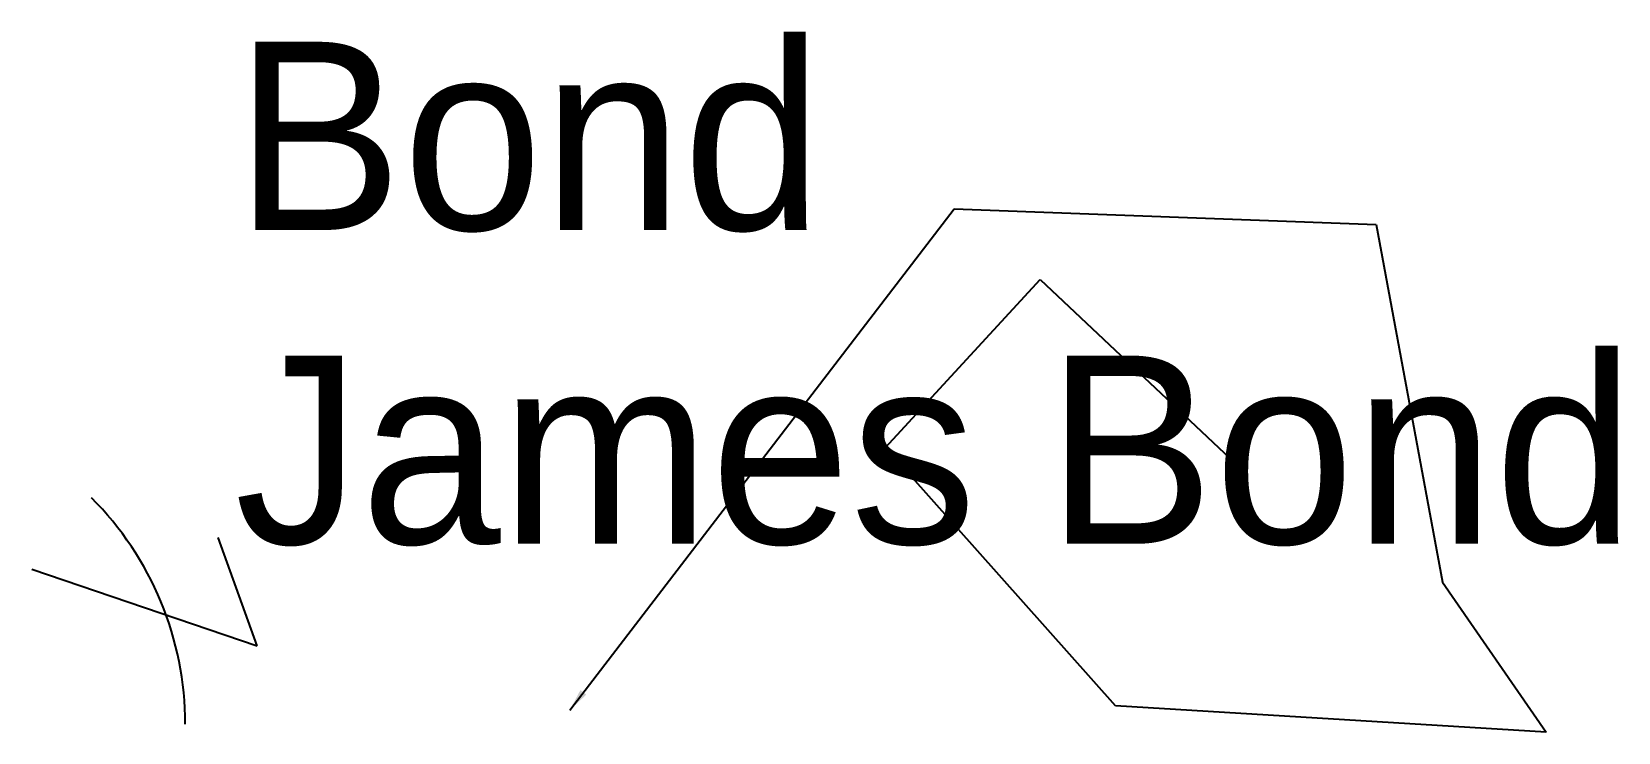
# Model space of a CAD drawing. Header units: metres. Extents: x 382 to 558, y 12 to 90.
import ezdxf

# ---------------------------------------------------------------- set-up
doc = ezdxf.new("R2010")
doc.units = ezdxf.units.M
doc.layers.get('0').update_dxf_attribs({"linetype": 'CONTINUOUS'})
doc.dimstyles.get("Standard").update_dxf_attribs({"dimtxt": 2.5, "dimasz": 2.5, "dimexe": 1.25, "dimexo": 0.625, "dimtad": 1, "dimtxsty": 'Standard', "dimcen": 2.5, "dimadec": 0, "dimazin": 0, "dimtfac": 1, "dimtmove": 0, "dimatfit": 3, "dimfxl": 1, "dimarcsym": 0})

msp = doc.modelspace()

# ---------------------------------------------------------------- linework, layer by layer
at = {"color": 120}
msp.add_line((406.63, 21.46), (402.3, 33.55), dxfattribs=at)
at = {"color": 20}
msp.add_line((381.5, 30.02), (406.63, 21.46), dxfattribs=at)
at = {"color": 35}
msp.add_arc((362.89, 12.73), 35.73, 0, 45, dxfattribs=at)

# ---------------------------------------------------------------- texts
at = {"insert": (404.13, 32.56), "char_height": 21, "width": 100, "attachment_point": 7}
msp.add_mtext('Bond\\PJames\\~Bond', dxfattribs=at)

# ---------------------------------------------------------------- leaders
msp.add_leader([(441.49, 14.29), (484.36, 70.21), (531.41, 68.49), (538.8, 28.58), (550.38, 11.83), (502.34, 14.78), (476.72, 43.61), (493.97, 62.33), (515.15, 42.38)], dimstyle='Standard')

doc.saveas('drawing.dxf')
